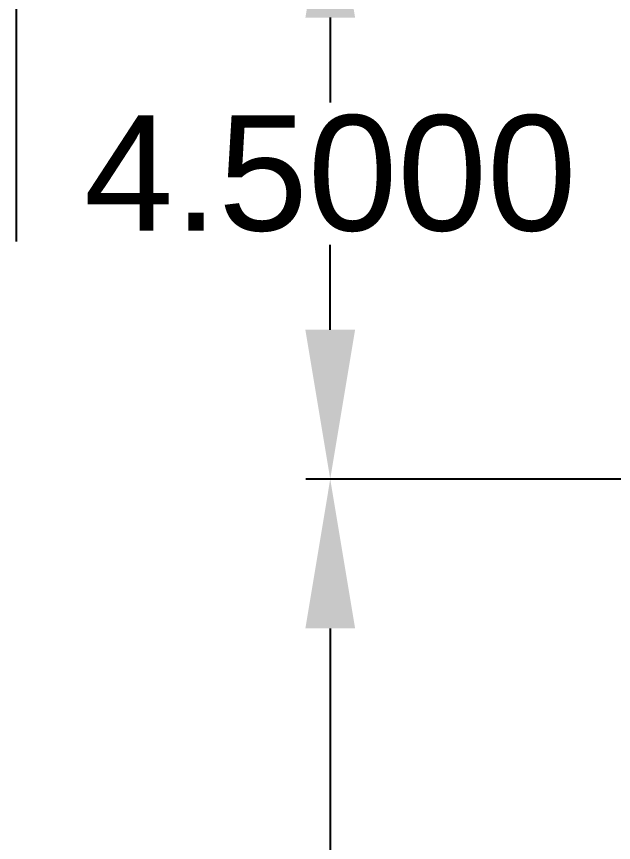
# Model space of a CAD drawing. Header units: inches. Extents: x 0 to 183, y 0 to 117.
# Drawn here: x 54.44 to 58.84, y 35.95 to 42.03 of the extents above; entities that cross this region are included whole.
import ezdxf

# ---------------------------------------------------------------- set-up
doc = ezdxf.new("R2010")
doc.units = ezdxf.units.IN
doc.header["$MEASUREMENT"] = 0
doc.layers.add('PSYMS', color=7, linetype='Continuous')
doc.styles.get("Standard").update_dxf_attribs({"font": 'arial.ttf'})
doc.dimstyles.get("Standard").update_dxf_attribs({"dimtxt": 0.18, "dimasz": 0.18, "dimexe": 0.18, "dimexo": 0.0625, "dimgap": 0.09, "dimtad": 0, "dimtih": 1, "dimtoh": 1, "dimdec": 4, "dimzin": 0, "dimdsep": 46, "dimtxsty": 'Standard', "dimcen": 0.09, "dimadec": 0, "dimazin": 0, "dimtfac": 1, "dimtdec": 4, "dimtofl": 0, "dimtmove": 0, "dimatfit": 3, "dimfxl": 1, "dimtolj": 1, "dimtzin": 0, "dimarcsym": 0})

# ---------------------------------------------------------------- blocks, each defined once
blk = doc.blocks.new('*D58')
at = {"color": 0, "lineweight": -2, "transparency": 16777216}
for p, q in [((54.4375, 40.375), (54.4375, 49.2425)), ((72.5, 48.0625), (72.5, 49.2425)), ((55.5375, 49.0625), (61.321, 49.0625)), ((71.4, 49.0625), (65.6165, 49.0625))]:
    blk.add_line(p, q, dxfattribs=at)
at = {"color": 0, "transparency": 16777216}
for points in [[(55.5375, 49.2458), (55.5375, 48.8792), (54.4375, 49.0625)], [(71.4, 49.2458), (71.4, 48.8792), (72.5, 49.0625)]]:
    blk.add_solid(points, dxfattribs=at)
at = {"layer": 'Defpoints', "color": 0, "transparency": 16777216}
for p in [(54.4375, 49.0625), (72.5, 48), (54.4375, 40.3125)]:
    blk.add_point(p, dxfattribs=at)
at = {"color": 0, "transparency": 16777216, "insert": (63.4688, 49.0625), "char_height": 0.85, "attachment_point": 5}
blk.add_mtext('\\A1;18.0625', dxfattribs=at)
blk = doc.blocks.new('*D60')
at = {"layer": 'Defpoints', "color": 0, "transparency": 16777216}
for p in [(56.75, 38.625), (60.3125, 38.625), (60.3125, 31.625)]:
    blk.add_point(p, dxfattribs=at)
at = {"layer": 'PSYMS', "color": 0, "lineweight": -2, "transparency": 16777216}
for p, q in [((60.25, 38.625), (56.57, 38.625)), ((56.75, 37.525), (56.75, 35.649)), ((56.75, 32.725), (56.75, 34.601)), ((60.25, 31.625), (56.57, 31.625))]:
    blk.add_line(p, q, dxfattribs=at)
at = {"layer": 'PSYMS', "color": 0, "transparency": 16777216}
for points in [[(56.5667, 37.525), (56.9333, 37.525), (56.75, 38.625)], [(56.5667, 32.725), (56.9333, 32.725), (56.75, 31.625)]]:
    blk.add_solid(points, dxfattribs=at)
at = {"layer": 'PSYMS', "color": 0, "transparency": 16777216, "insert": (56.75, 35.125), "char_height": 0.85, "attachment_point": 5}
blk.add_mtext('\\A1;7.0000', dxfattribs=at)
blk = doc.blocks.new('*D62')
at = {"layer": 'Defpoints', "color": 0, "transparency": 16777216}
for p in [(56.75, 43.125), (64.125, 43.125), (57.8125, 38.625)]:
    blk.add_point(p, dxfattribs=at)
at = {"layer": 'PSYMS', "color": 0, "lineweight": -2, "transparency": 16777216}
for p, q in [((64.0625, 43.125), (56.57, 43.125)), ((56.75, 42.025), (56.75, 41.399)), ((56.75, 39.725), (56.75, 40.351)), ((57.75, 38.625), (56.57, 38.625))]:
    blk.add_line(p, q, dxfattribs=at)
at = {"layer": 'PSYMS', "color": 0, "transparency": 16777216}
for points in [[(56.5667, 42.025), (56.9333, 42.025), (56.75, 43.125)], [(56.5667, 39.725), (56.9333, 39.725), (56.75, 38.625)]]:
    blk.add_solid(points, dxfattribs=at)
at = {"layer": 'PSYMS', "color": 0, "transparency": 16777216, "insert": (56.75, 40.875), "char_height": 0.85, "attachment_point": 5}
blk.add_mtext('\\A1;4.5000', dxfattribs=at)

msp = doc.modelspace()

# ---------------------------------------------------------------- dimensions: what is measured, and where the dimension line sits
at = {"color": 2}
dim = msp.add_linear_dim(base=(54.4375, 49.0625), p1=(72.5, 48), p2=(54.4375, 40.3125), dimstyle='Standard', override={"dimtxt": 0.85, "dimasz": 1.1}, dxfattribs=at)
dim.commit()
dim.dimension.update_dxf_attribs({"geometry": '*D58', "text_midpoint": (63.46875, 49.0625)})
at = {"layer": 'PSYMS', "color": 2}
for base, p1, p2, picture, middle in [((56.75, 43.125), (57.8125, 38.625), (64.125, 43.125), '*D62', (56.75, 40.875)), ((56.75, 38.625), (60.3125, 31.625), (60.3125, 38.625), '*D60', (56.75, 35.125))]:
    dim = msp.add_linear_dim(base=base, p1=p1, p2=p2, angle=90, dimstyle='Standard', override={"dimtxt": 0.85, "dimasz": 1.1}, dxfattribs=at)
    dim.commit()
    dim.dimension.update_dxf_attribs({"geometry": picture, "text_midpoint": middle, "dimtype": 160})

doc.saveas('drawing.dxf')
